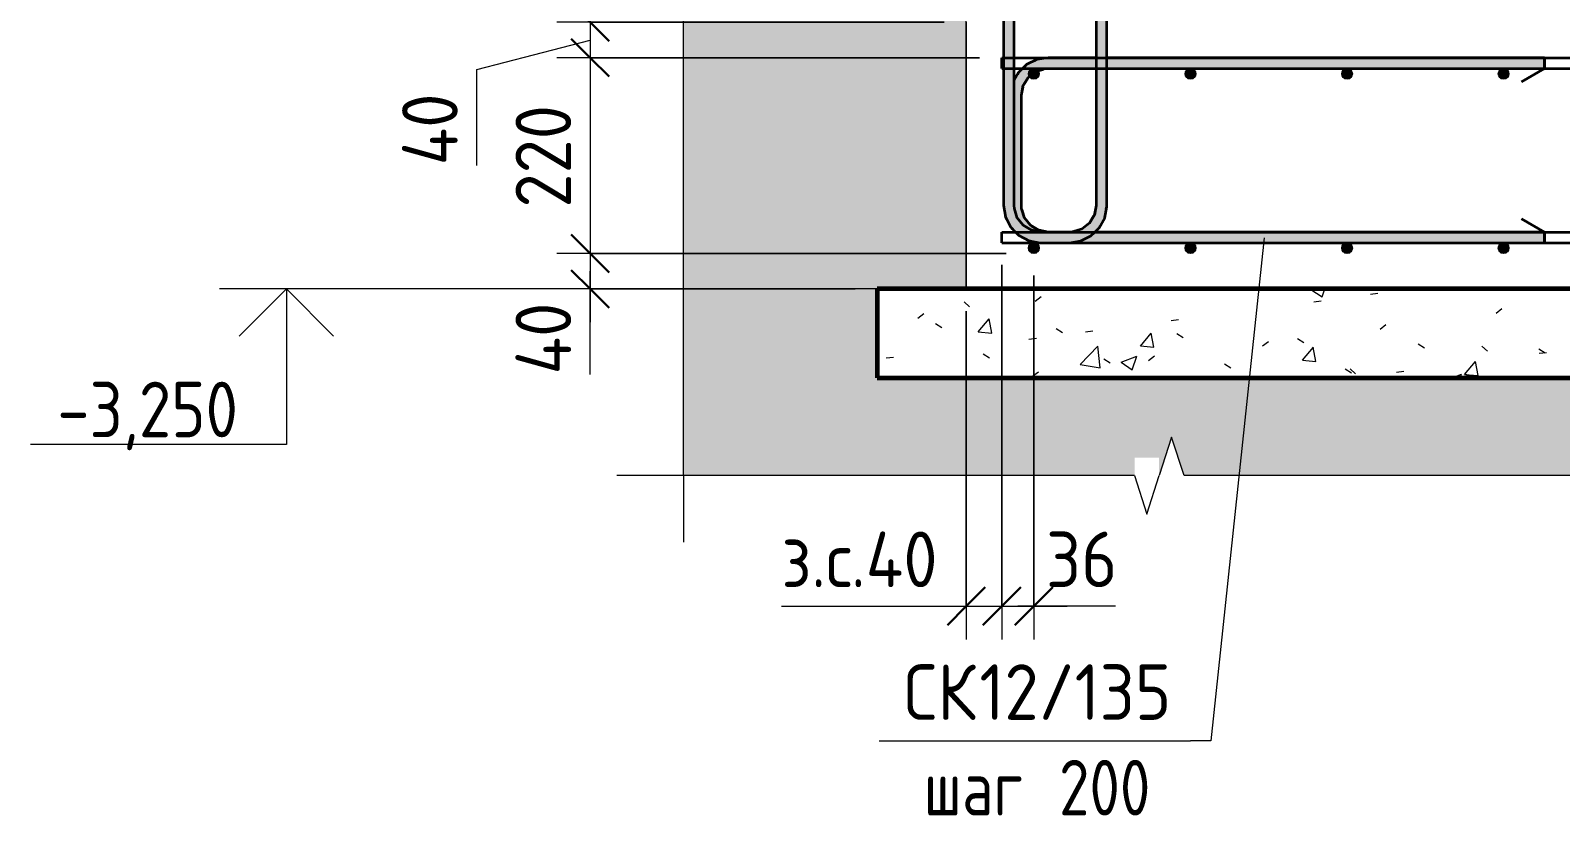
# Model space of a CAD drawing. Header units: millimetres. Extents: x -737 to 48133, y -5064 to 36443.
# Drawn here: x 36580 to 38299, y -3842 to -2959 of the extents above; entities that cross this region are included whole.
import ezdxf

# ---------------------------------------------------------------- set-up
doc = ezdxf.new("R2010")
doc.units = ezdxf.units.MM
for name, color, linetype, lineweight in [('AA_Dim', 7, 'Continuous', 9), ('AA_Dim-25', 7, 'Continuous', 9), ('AA_Linii', 7, 'Continuous', 9), ('AA_Oformlenie', 7, 'Continuous', 9), ('AA_Vinoska', 7, 'Continuous', 9), ('AA_Visotnaya otmetka', 7, 'Continuous', 9), ('AF_Pokritie', 7, 'Continuous', 9), ('KR_Armatura', 7, 'Continuous', 20), ('KR_Armatura_Tonkie', 7, 'Continuous', 20), ('KR_Fundament', 7, 'Continuous', 20)]:
    doc.layers.add(name, color=color, linetype=linetype, lineweight=lineweight)
doc.styles.add('ISOCPEUR_6', font='isocpeur.TTF', dxfattribs={"width": 0.9, "height": 62.5})
doc.styles.add('ISOCPEUR_7', font='isocpeur.TTF', dxfattribs={"width": 0.85, "height": 62.5})
doc.styles.add('ISOCPEUR_8', font='isocpeur.TTF', dxfattribs={"width": 0.8, "height": 62.5})
doc.dimstyles.new('00_Точн_3_знака__прозр__2', dxfattribs={"dimscale": 304.8, "dimtxt": 62.672186, "dimasz": 0.139436, "dimexe": 0.123031, "dimexo": 0.082021, "dimgap": 0.008202, "dimtad": 1, "dimdec": 3, "dimrnd": 0.001, "dimdsep": 46, "dimtxsty": 'ISOCPEUR_6', "dimblk1": 'OBLIQUE', "dimblk2": 'OBLIQUE', "dimsah": 1, "dimcen": 0.09, "dimdle": 0.123031, "dimazin": 0, "dimtfac": 1, "dimtdec": 4, "dimtix": 1, "dimtmove": 1, "dimatfit": 3, "dimfxl": 1, "dimtvp": 1, "dimtolj": 1, "dimtzin": 0, "dimlwd": 18, "dimlwe": 18, "dimarcsym": 2})
doc.dimstyles.new('00_Точн_3_знака__прозр__3', dxfattribs={"dimscale": 304.8, "dimtxt": 62.672186, "dimasz": 0.139436, "dimexe": 0.123031, "dimexo": 0.082021, "dimgap": 0.008202, "dimtad": 1, "dimdec": 3, "dimrnd": 0.001, "dimdsep": 46, "dimtxsty": 'ISOCPEUR_6', "dimblk1": 'OBLIQUE', "dimblk2": 'OBLIQUE', "dimsah": 1, "dimcen": 0.09, "dimdle": 0.123031, "dimazin": 0, "dimtfac": 1, "dimtdec": 4, "dimtix": 1, "dimtmove": 0, "dimatfit": 3, "dimfxl": 1, "dimtvp": 1, "dimtolj": 1, "dimtzin": 0, "dimlwd": 18, "dimlwe": 18, "dimarcsym": 2})

# ---------------------------------------------------------------- blocks, each defined once
blk = doc.blocks.new('350_Стержень П торец СК-СГ _НесАрм_РабПлоск_ - 350_Стержень П торец СК-СГ _НесАрм_РабПлоск_-4075653-2-2 Армирование')
at = {"layer": 'KR_Armatura_Tonkie', "lineweight": 35}
for p, q in [((1921, -2991.8), (1920.1, -2992)), ((1986.9, -2990), (1932.8, -2990)), ((2490.8, -2990), (1998.8, -2990)), ((2490.8, -3001.8), (2490.8, -2990.2)), ((2490.8, -2990.2), (2490.8, -3001.8)), ((1911, -3011.6), (1918.5, -3005.7)), ((1920.1, -2992), (1917.4, -2993.3)), ((1920.4, -3005), (1927.8, -3002.7)), ((1932.8, -3002), (1986.9, -3002)), ((1998.8, -3002), (2490.8, -3002)), ((2490.8, -3002), (2464.8, -3017)), ((1902.8, -3032), (1904.6, -3022.5)), ((1905.6, -3020), (1909.5, -3013.5)), ((1902.8, -3156), (1902.8, -3032)), ((1905.8, -3168.5), (1903.5, -3161)), ((1912.5, -3177.9), (1906.6, -3170.3)), ((1920.8, -3183.2), (1914.3, -3179.3)), ((2490.8, -3186), (2464.8, -3171)), ((1932.8, -3186), (1923.3, -3184.3)), ((1956.8, -3186), (1932.8, -3186)), ((1932.8, -3198), (2490.8, -3198)), ((2490.8, -3186), (1986.1, -3186)), ((2490.8, -3186.2), (2490.8, -3197.8)), ((2490.8, -3192), (2490.8, -3186.2)), ((2490.8, -3197.8), (2490.8, -3192))]:
    blk.add_line(p, q, dxfattribs=at)
at = {"layer": 'KR_Armatura_Tonkie', "lineweight": 35, "flags": 128}
for points in [[(1901.1, -3004.9), (1899.4, -3006.6), (1898.3, -3008.6)], [(1910.1, -2996.9), (1908.6, -2997.7), (1906.6, -2999.7)]]:
    blk.add_lwpolyline(points, dxfattribs=at)
blk = doc.blocks.new('350_Стержень П торец СК-СГ _НесАрм_РабПлоск_ - 350_Стержень П торец СК-СГ _НесАрм_РабПлоск_-V7-2-2 Армирование')
at = {"layer": 'KR_Armatura_Tonkie', "lineweight": 35}
for p, q in [((1986.9, -2990), (1932.8, -2990)), ((2490.8, -2990), (1998.8, -2990)), ((2490.8, -3001.8), (2490.8, -2990.2)), ((2490.8, -2990.2), (2490.8, -3001.8)), ((1911, -3011.6), (1918.5, -3005.7)), ((1920.4, -3005), (1927.8, -3002.7)), ((1932.8, -3002), (1986.9, -3002)), ((1998.8, -3002), (2490.8, -3002)), ((2490.8, -3002), (2464.8, -3017)), ((1902.8, -3032), (1904.6, -3022.5)), ((1905.6, -3020), (1909.5, -3013.5)), ((1902.8, -3156), (1902.8, -3032)), ((1905.8, -3168.5), (1903.5, -3161)), ((1912.5, -3177.9), (1906.6, -3170.3)), ((1920.8, -3183.2), (1914.3, -3179.3)), ((2490.8, -3186), (2464.8, -3171)), ((1932.8, -3186), (1923.3, -3184.3)), ((1956.8, -3186), (1932.8, -3186)), ((1932.8, -3198), (2490.8, -3198)), ((2490.8, -3186), (1986.1, -3186)), ((2490.8, -3186.2), (2490.8, -3197.8)), ((2490.8, -3197.2), (2490.8, -3186.2)), ((2490.8, -3197.8), (2490.8, -3197.2))]:
    blk.add_line(p, q, dxfattribs=at)
at = {"layer": 'KR_Armatura_Tonkie', "lineweight": 35, "flags": 128}
for points in [[(1921, -2991.8), (1920.1, -2992), (1917.4, -2993.3)], [(1901.1, -3004.9), (1899.4, -3006.6), (1898.3, -3008.6)], [(1910.1, -2996.9), (1908.6, -2997.7), (1906.6, -2999.7)]]:
    blk.add_lwpolyline(points, dxfattribs=at)
blk = doc.blocks.new('350_Стержень П торец СК-СГ _НесАрм_РабПлоск_ - 350_Стержень П торец СК-СГ _НесАрм_РабПлоск_-V8-2-2 Армирование')
at = {"layer": 'KR_Armatura_Tonkie', "lineweight": 35}
for p, q in [((1986.9, -2990), (1932.8, -2990)), ((2490.8, -2990), (1998.8, -2990)), ((2490.8, -3001.8), (2490.8, -2990.2)), ((2490.8, -2990.2), (2490.8, -3001.8)), ((1911, -3011.6), (1918.5, -3005.7)), ((1920.4, -3005), (1927.8, -3002.7)), ((1932.8, -3002), (1986.9, -3002)), ((1998.8, -3002), (2490.8, -3002)), ((2490.8, -3002), (2464.8, -3017)), ((1902.8, -3032), (1904.6, -3022.5)), ((1905.6, -3020), (1909.5, -3013.5)), ((1902.8, -3156), (1902.8, -3032)), ((1905.8, -3168.5), (1903.5, -3161)), ((1912.5, -3177.9), (1906.6, -3170.3)), ((1920.8, -3183.2), (1914.3, -3179.3)), ((2490.8, -3186), (2464.8, -3171)), ((1932.8, -3186), (1923.3, -3184.3)), ((1956.8, -3186), (1932.8, -3186)), ((1932.8, -3198), (2490.8, -3198)), ((2490.8, -3186), (1986.1, -3186)), ((2490.8, -3186.2), (2490.8, -3195)), ((2490.8, -3197.8), (2490.8, -3186.2)), ((2490.8, -3195), (2490.8, -3197.8))]:
    blk.add_line(p, q, dxfattribs=at)
at = {"layer": 'KR_Armatura_Tonkie', "lineweight": 35, "flags": 128}
for points in [[(1921, -2991.8), (1920.1, -2992), (1917.4, -2993.3)], [(1901.1, -3004.9), (1899.4, -3006.6), (1898.3, -3008.6)], [(1910.1, -2996.9), (1908.6, -2997.7), (1906.6, -2999.7)]]:
    blk.add_lwpolyline(points, dxfattribs=at)
blk = doc.blocks.new('350_Стержень П торец СК-СГ _НесАрм_РабПлоск_ - 350_Стержень П торец СК-СГ _НесАрм_РабПлоск_-V9-2-2 Армирование')
at = {"layer": 'KR_Armatura_Tonkie', "lineweight": 35}
for points in [[(1901.9, -3032), (1902.8, -3032), (1904, -3023.9), (1907.2, -3016.6), (1911.6, -3010.8), (1917.8, -3006), (1926, -3002.9), (1932.8, -3001.8), (1932.8, -2990), (1922, -2991.4), (1911.8, -2995.6), (1903.1, -3002.3), (1896.5, -3011), (1894.8, -3014.9), (1894.8, -3032), (1901.1, -3032)], [(1895.8, -3156), (1902.8, -3156), (1902.6, -3032), (1894.8, -3032), (1894.8, -3156), (1895.3, -3156)], [(1924.8, -3186), (1932.8, -3186), (1924.8, -3184.9), (1917.4, -3181.7), (1911.6, -3177.2), (1906.8, -3171), (1903.8, -3163.8), (1902.6, -3156), (1894.8, -3156), (1895.8, -3163.8), (1899.2, -3171.5), (1904.1, -3177.6), (1910.1, -3182.1), (1918.1, -3185.1), (1924.3, -3185.9)], [(2445.2, -3198), (2490.8, -3197.8), (2490.8, -3186), (1985.9, -3186.2), (1977.6, -3192.5), (1966.7, -3196.7), (1956.8, -3198), (2424.5, -3198)]]:
    blk.add_hatch(color=256, dxfattribs=at).paths.add_polyline_path(points)
h = blk.add_hatch(color=256, dxfattribs=at)
h.paths.add_polyline_path([(2279.9, -3002), (2490.8, -3001.8), (2490.8, -2990), (1998.8, -2990.2), (1998.8, -3002), (2259.2, -3002)])
h.paths.add_polyline_path([(1949.3, -3002), (1986.8, -3001.7), (1986.8, -2990), (1932.8, -2990.2), (1932.8, -3002), (1940.8, -3002)])
for p, q in [((1986.9, -2990), (1932.8, -2990)), ((2490.8, -2990), (1998.8, -2990)), ((2490.8, -2990), (2490.8, -3002)), ((2490.8, -3001.8), (2490.8, -2990.2)), ((1932.8, -3002), (1986.9, -3002)), ((1998.8, -3002), (2490.8, -3002)), ((2490.8, -3002), (2464.8, -3017)), ((1902.8, -3156), (1902.8, -3032)), ((2490.8, -3186), (2464.8, -3171)), ((1956.8, -3186), (1932.8, -3186)), ((1932.8, -3198), (2490.8, -3198)), ((2490.8, -3186), (1986.1, -3186)), ((2490.8, -3186), (2490.8, -3192)), ((2490.8, -3197.8), (2490.8, -3186.2)), ((2490.8, -3192), (2490.8, -3198))]:
    blk.add_line(p, q, dxfattribs=at)
at = {"layer": 'KR_Armatura_Tonkie', "lineweight": 35, "flags": 128}
for points in [[(1932.8, -2990), (1920.1, -2992), (1908.6, -2997.7), (1904.1, -3002)], [(1904.1, -3002), (1899.4, -3006.6), (1894.8, -3015)], [(1902.8, -3032), (1904.8, -3021.3), (1910.4, -3012.1), (1918.9, -3005.4), (1929.3, -3002.2), (1932.8, -3002)], [(1932.8, -3186), (1922.2, -3184), (1912.9, -3178.4), (1906.2, -3169.9), (1903, -3159.5), (1902.8, -3156)]]:
    blk.add_lwpolyline(points, dxfattribs=at)
blk = doc.blocks.new('265_Выпуск П одной длины _НесАрм_РабПлоск_ - В1 _d12_ t250-4071037-2-2 Армирование')
at = {"layer": 'KR_Armatura_Tonkie', "lineweight": 35}
for points in [[(1887.3, -3156), (1894.8, -3156), (1894.6, -2430), (1882.8, -2430), (1883, -3156), (1885.8, -3156)], [(1990.5, -3156), (1998.8, -3156), (1998.6, -2430), (1986.8, -2430), (1987.1, -3156), (1989.8, -3156)], [(1924.8, -3198), (1924.8, -3186), (1916.5, -3184.8), (1909.8, -3182), (1903.6, -3177.2), (1898.8, -3171), (1895.8, -3163.8), (1894.6, -3156), (1882.8, -3156), (1884.3, -3166.9), (1888.5, -3177), (1895.5, -3186), (1904.3, -3192.6), (1914, -3196.6), (1919.8, -3197.3)], [(1956.8, -3198), (1967.7, -3196.6), (1977.8, -3192.4), (1986.5, -3185.7), (1993.4, -3176.5), (1997.4, -3166.9), (1998.6, -3156), (1986.8, -3156), (1985.6, -3164.3), (1982.8, -3171), (1978, -3177.2), (1971.8, -3182), (1964.6, -3185), (1956.8, -3186.2), (1956.8, -3197.8)], [(1938.9, -3198), (1956.8, -3197.8), (1956.8, -3186), (1924.8, -3186.2), (1924.8, -3198), (1928.6, -3198)]]:
    blk.add_hatch(color=256, dxfattribs=at).paths.add_polyline_path(points)
for p, q in [((1882.8, -2430), (1882.8, -2950)), ((1882.8, -2430), (1894.8, -2430)), ((1887.3, -2430), (1883, -2430)), ((1894.6, -2430), (1887.3, -2430)), ((1894.8, -2950), (1894.8, -2430)), ((1894.8, -2430), (1909.8, -2456)), ((1986.8, -2430), (1971.8, -2456)), ((1986.8, -2430), (1986.8, -2950)), ((1986.8, -2430), (1998.8, -2430)), ((1998.6, -2430), (1987, -2430)), ((1998.8, -2950), (1998.8, -2430)), ((1882.8, -2950), (1882.8, -2990)), ((1894.8, -2990), (1894.8, -2950)), ((1986.8, -2950), (1986.8, -2990)), ((1998.8, -2990), (1998.8, -2950)), ((1882.8, -2990), (1882.8, -3002)), ((1894.8, -3002), (1894.8, -2990)), ((1986.8, -2990), (1986.8, -3002)), ((1998.8, -3002), (1998.8, -2990)), ((1882.8, -3002), (1882.8, -3156)), ((1894.8, -3156), (1894.8, -3002)), ((1986.8, -3002), (1986.8, -3156)), ((1998.8, -3156), (1998.8, -3002)), ((1956.8, -3186), (1924.8, -3186)), ((1924.8, -3198), (1956.8, -3198))]:
    blk.add_line(p, q, dxfattribs=at)
at = {"layer": 'KR_Armatura_Tonkie', "lineweight": 35, "flags": 128}
for points in [[(1882.8, -3156), (1884.8, -3168.7), (1890.5, -3180.2), (1896.1, -3186)], [(1924.8, -3186), (1914.2, -3184), (1904.9, -3178.4), (1898.2, -3169.9), (1895, -3159.5), (1894.8, -3156)], [(1986.8, -3156), (1984.9, -3166.7), (1979.3, -3175.9), (1970.7, -3182.6), (1960.4, -3185.8), (1956.8, -3186)], [(1985.5, -3186), (1990.3, -3181.4), (1996.4, -3170.1), (1998.8, -3157.5), (1998.8, -3156)], [(1896.1, -3186), (1899.4, -3189.4), (1910.7, -3195.5), (1923.3, -3198), (1924.8, -3198)], [(1956.8, -3198), (1969.5, -3196), (1981, -3190.3), (1985.5, -3186)]]:
    blk.add_lwpolyline(points, dxfattribs=at)
blk = doc.blocks.new('265_Выпуск П одной длины _НесАрм_РабПлоск_ - В1 _d12_ t250-V11-2-2 Армирование')
at = {"layer": 'KR_Armatura_Tonkie', "lineweight": 35}
for p, q in [((1882.8, -2430), (1882.8, -2950)), ((1887.3, -2430), (1883, -2430)), ((1883, -2430), (1887.3, -2430)), ((1894.6, -2430), (1887.3, -2430)), ((1887.3, -2430), (1894.6, -2430)), ((1894.8, -2950), (1894.8, -2430)), ((1894.8, -2430), (1909.8, -2456)), ((1986.8, -2430), (1971.8, -2456)), ((1986.8, -2430), (1986.8, -2950)), ((1987, -2430), (1998.6, -2430)), ((1998.6, -2430), (1987, -2430)), ((1998.8, -2950), (1998.8, -2430)), ((1882.8, -2950), (1882.8, -2990)), ((1894.8, -2990), (1894.8, -2950)), ((1986.8, -2950), (1986.8, -2990)), ((1998.8, -2990), (1998.8, -2950)), ((1882.8, -2990), (1882.8, -3002)), ((1894.8, -3002), (1894.8, -2990)), ((1882.8, -3002), (1882.8, -3156)), ((1894.8, -3014.9), (1894.8, -3002)), ((1986.8, -3002), (1986.8, -3156)), ((1998.8, -3156), (1998.8, -3002)), ((1986.8, -3156), (1985.1, -3165.5)), ((1978.7, -3176.4), (1971.1, -3182.3)), ((1984, -3168), (1980.1, -3174.5)), ((1924.8, -3198), (1956.8, -3198)), ((1956.8, -3186), (1932.8, -3186)), ((1969.3, -3183), (1961.8, -3185.3))]:
    blk.add_line(p, q, dxfattribs=at)
at = {"layer": 'KR_Armatura_Tonkie', "lineweight": 35, "flags": 128}
for points in [[(1998.2, -3160.4), (1998.8, -3157.5), (1998.8, -3156)], [(1884.7, -3167.8), (1884.8, -3168.7), (1886.1, -3171.4)], [(1889.7, -3178.7), (1890.5, -3180.2), (1892.5, -3182.3)], [(1988.5, -3183.1), (1990.3, -3181.4), (1991.3, -3179.4)], [(1995, -3172.7), (1996.4, -3170.1), (1996.7, -3168.6)], [(1897.7, -3187.7), (1899.4, -3189.4), (1901.4, -3190.5)], [(1908.1, -3194.1), (1910.7, -3195.5), (1912.2, -3195.8)], [(1920.4, -3197.4), (1923.3, -3198), (1924.8, -3198)]]:
    blk.add_lwpolyline(points, dxfattribs=at)
blk = doc.blocks.new('265_Выпуск П одной длины _НесАрм_РабПлоск_ - В1 _d12_ t250-V12-2-2 Армирование')
at = {"layer": 'KR_Armatura_Tonkie', "lineweight": 35}
for p, q in [((1882.8, -2430), (1882.8, -2488)), ((1887.3, -2430), (1883, -2430)), ((1883, -2430), (1887.3, -2430)), ((1894.6, -2430), (1887.3, -2430)), ((1887.3, -2430), (1894.6, -2430)), ((1894.8, -2488), (1894.8, -2430)), ((1894.8, -2430), (1909.8, -2456)), ((1986.8, -2430), (1971.8, -2456)), ((1986.8, -2430), (1986.8, -2488)), ((1987, -2430), (1998.6, -2430)), ((1987.6, -2430), (1987, -2430)), ((1988.6, -2430), (1987.6, -2430)), ((1998.6, -2430), (1988.6, -2430)), ((1998.8, -2488), (1998.8, -2430)), ((1882.8, -2496), (1882.8, -2505)), ((1894.8, -2505), (1894.8, -2496)), ((1986.8, -2496), (1986.8, -2505)), ((1998.8, -2505), (1998.8, -2496)), ((1882.8, -2513), (1882.8, -2888)), ((1894.8, -2888), (1894.8, -2513)), ((1986.8, -2513), (1986.8, -2888)), ((1998.8, -2888), (1998.8, -2513)), ((1882.8, -2896), (1882.8, -2905)), ((1894.8, -2905), (1894.8, -2896)), ((1986.8, -2896), (1986.8, -2905)), ((1998.8, -2905), (1998.8, -2896)), ((1882.8, -2913), (1882.8, -2950)), ((1894.8, -2950), (1894.8, -2913)), ((1986.8, -2913), (1986.8, -2950)), ((1998.8, -2950), (1998.8, -2913)), ((1882.8, -2950), (1882.8, -2990)), ((1894.8, -2990), (1894.8, -2950)), ((1986.8, -2950), (1986.8, -2990)), ((1998.8, -2990), (1998.8, -2950)), ((1882.8, -2990), (1882.8, -3002)), ((1894.8, -3002), (1894.8, -2990)), ((1882.8, -3002), (1882.8, -3156)), ((1894.8, -3014.9), (1894.8, -3002)), ((1986.8, -3002), (1986.8, -3156)), ((1998.8, -3156), (1998.8, -3002)), ((1986.8, -3156), (1985.1, -3165.5)), ((1978.7, -3176.4), (1971.1, -3182.3)), ((1984, -3168), (1980.1, -3174.5)), ((1924.8, -3198), (1956.8, -3198)), ((1956.8, -3186), (1932.8, -3186)), ((1969.3, -3183), (1961.8, -3185.3))]:
    blk.add_line(p, q, dxfattribs=at)
at = {"layer": 'KR_Armatura_Tonkie', "lineweight": 35, "flags": 128}
for points in [[(1998.2, -3160.4), (1998.8, -3157.5), (1998.8, -3156)], [(1884.7, -3167.8), (1884.8, -3168.7), (1886.1, -3171.4)], [(1889.7, -3178.7), (1890.5, -3180.2), (1892.5, -3182.3)], [(1988.5, -3183.1), (1990.3, -3181.4), (1991.3, -3179.4)], [(1995, -3172.7), (1996.4, -3170.1), (1996.7, -3168.6)], [(1897.7, -3187.7), (1899.4, -3189.4), (1901.4, -3190.5)], [(1908.1, -3194.1), (1910.7, -3195.5), (1912.2, -3195.8)], [(1920.4, -3197.4), (1923.3, -3198), (1924.8, -3198)]]:
    blk.add_lwpolyline(points, dxfattribs=at)
blk = doc.blocks.new('011_Прямоугольник обрыва _ЭлУзла_ - 011_Прямоугольник обрыва _ЭлУзла_-4155335-2-2 Армирование')
at = {"layer": 'AA_Oformlenie'}
for p, q in [((1523.1, -3459.9), (1523.1, -1672.4)), ((2030, -3459.9), (1523.1, -3459.9)), ((3098.9, -3459.9), (2085.7, -3459.9))]:
    blk.add_line(p, q, dxfattribs=at)
blk = doc.blocks.new('DIMBLOCK94-2-2 Армирование')
at = {"layer": 'AA_Dim-25', "lineweight": 18}
for p, q in [((37081.4, -2790.4), (37081.4, -2893.4)), ((37081.4, -2893.4), (37208.9, -2925)), ((37636.5, -2900), (37171.4, -2900)), ((37208.9, -2900), (37208.9, -2950)), ((37208.9, -2900), (37636.5, -2900)), ((37606.5, -2950), (37171.4, -2950)), ((37208.9, -2950), (37606.5, -2950))]:
    blk.add_line(p, q, dxfattribs=at)
at = {"layer": 'AA_Dim-25', "lineweight": 30}
for p, q in [((37208.9, -2900), (37187.6, -2878.8)), ((37208.9, -2900), (37230.1, -2921.2)), ((37208.9, -2950), (37187.6, -2928.8)), ((37208.9, -2950), (37230.1, -2971.2))]:
    blk.add_line(p, q, dxfattribs=at)
at = {"layer": 'AA_Dim-25', "color": 0, "lineweight": 18, "insert": (36997.4, -2868.4), "char_height": 62.5, "width": 93.654, "attachment_point": 1, "rotation": 90, "line_spacing_factor": 1.135194, "style": 'ISOCPEUR_6'}
blk.add_mtext('50', dxfattribs=at)
blk = doc.blocks.new('_Oblique')
at = {"color": 0, "linetype": 'ByBlock', "lineweight": -2}
blk.add_line((-0.5, -0.5), (0.5, 0.5), dxfattribs=at)
blk = doc.blocks.new('DIMBLOCK95-2-2 Армирование')
at = {"layer": 'AA_Dim-25', "lineweight": 30}
for p, q in [((37208.9, -2950), (37187.6, -2928.8)), ((37208.9, -2950), (37230.1, -2971.2)), ((37208.9, -2990), (37187.6, -2968.8)), ((37208.9, -2990), (37230.1, -3011.2))]:
    blk.add_line(p, q, dxfattribs=at)
at = {"layer": 'AA_Dim-25', "lineweight": 18}
for p, q in [((37606.5, -2950), (37171.4, -2950)), ((37208.9, -2950), (37208.9, -2990)), ((37208.9, -2950), (37606.5, -2950)), ((37081.4, -3003.2), (37208.9, -2970)), ((37646.5, -2990), (37171.4, -2990)), ((37208.9, -2990), (37646.5, -2990)), ((37081.4, -3111), (37081.4, -3003.2))]:
    blk.add_line(p, q, dxfattribs=at)
at = {"layer": 'AA_Dim-25', "color": 0, "lineweight": 18, "insert": (36997.4, -3111), "char_height": 62.5, "width": 99.33, "attachment_point": 1, "rotation": 90, "line_spacing_factor": 1.135194, "style": 'ISOCPEUR_6'}
blk.add_mtext('40', dxfattribs=at)
blk = doc.blocks.new('DIMBLOCK96-2-2 Армирование')
at = {"layer": 'AA_Dim-25', "lineweight": 30}
for p, q in [((37208.9, -2990), (37187.6, -2968.8)), ((37208.9, -2990), (37230.1, -3011.2)), ((37208.9, -3210), (37187.6, -3188.8)), ((37208.9, -3210), (37230.1, -3231.3))]:
    blk.add_line(p, q, dxfattribs=at)
at = {"layer": 'AA_Dim-25', "lineweight": 18}
for p, q in [((37646.5, -2990), (37171.4, -2990)), ((37208.9, -2990), (37208.9, -3210)), ((37208.9, -2990), (37646.5, -2990)), ((37676.5, -3210), (37171.4, -3210)), ((37208.9, -3210), (37676.5, -3210))]:
    blk.add_line(p, q, dxfattribs=at)
at = {"layer": 'AA_Dim-25', "color": 0, "lineweight": 18, "insert": (37124.9, -3158.5), "char_height": 62.5, "width": 140.48, "attachment_point": 1, "rotation": 90, "line_spacing_factor": 1.135194, "style": 'ISOCPEUR_6'}
blk.add_mtext('220', dxfattribs=at)
blk = doc.blocks.new('DIMBLOCK97-2-2 Армирование')
at = {"layer": 'AA_Dim-25', "lineweight": 30}
for p, q in [((37208.9, -3210), (37187.6, -3188.8)), ((37208.9, -3210), (37230.1, -3231.3)), ((37208.9, -3250), (37187.6, -3228.8)), ((37208.9, -3250), (37230.1, -3271.2))]:
    blk.add_line(p, q, dxfattribs=at)
at = {"layer": 'AA_Dim-25', "lineweight": 18}
for p, q in [((37676.5, -3210), (37171.4, -3210)), ((37208.9, -3210), (37208.9, -3287.5)), ((37208.9, -3210), (37676.5, -3210)), ((37208.9, -3238.4), (37208.9, -3230)), ((37208.9, -3346.2), (37208.9, -3238.4)), ((37506.5, -3250), (37171.4, -3250)), ((37208.9, -3250), (37506.5, -3250))]:
    blk.add_line(p, q, dxfattribs=at)
at = {"layer": 'AA_Dim-25', "color": 0, "lineweight": 18, "insert": (37124.9, -3346.2), "char_height": 62.5, "width": 99.33, "attachment_point": 1, "rotation": 90, "line_spacing_factor": 1.135194, "style": 'ISOCPEUR_6'}
blk.add_mtext('40', dxfattribs=at)
blk = doc.blocks.new('Высотные отметки - Стрелка вниз высокая-400290-2-2 Армирование')
at = {"layer": 'AA_Vinoska'}
for p, q in [((1151.6, -3250), (1001.6, -3250)), ((1076.6, -3250), (1023.6, -3303)), ((1076.6, -3250), (1076.6, -3425)), ((1076.6, -3250), (1129.7, -3303)), ((1076.6, -3425), (789.1, -3425))]:
    blk.add_line(p, q, dxfattribs=at)
blk = doc.blocks.new('042_М_Арматуры - Диам длина поз _ Комментарий-3662934-2-2 Армирование')
at = {"layer": 'AA_Vinoska'}
blk.add_line((2588.7, -2781.8), (2938.7, -2781.8), dxfattribs=at)
blk = doc.blocks.new('DIMBLOCK106-2-2 Армирование')
at = {"layer": 'AA_Dim-25', "lineweight": 18}
for p, q in [((37671.5, -3223), (37671.5, -3644.3)), ((37671.5, -3606.8), (37671.5, -3223)), ((37631.5, -3275), (37631.5, -3644.3)), ((37631.5, -3606.8), (37631.5, -3275)), ((37423.8, -3606.8), (37633.3, -3606.8)), ((37594, -3606.8), (37671.5, -3606.8)), ((37633.3, -3606.8), (37651.5, -3606.8))]:
    blk.add_line(p, q, dxfattribs=at)
at = {"layer": 'AA_Dim-25', "lineweight": 30}
for p, q in [((37631.5, -3606.8), (37652.8, -3585.6)), ((37671.5, -3606.8), (37692.8, -3585.6)), ((37631.5, -3606.8), (37610.3, -3628.1)), ((37671.5, -3606.8), (37650.3, -3628.1))]:
    blk.add_line(p, q, dxfattribs=at)
at = {"layer": 'AA_Dim-25', "color": 0, "lineweight": 18, "insert": (37423.8, -3522.9), "char_height": 62.5, "width": 221.363, "attachment_point": 1, "line_spacing_factor": 1.135194, "style": 'ISOCPEUR_6'}
blk.add_mtext('з.с.40', dxfattribs=at)
blk = doc.blocks.new('DIMBLOCK107-2-2 Армирование')
at = {"layer": 'AA_Dim-25', "lineweight": 18}
for p, q in [((37671.5, -3223), (37671.5, -3644.3)), ((37671.5, -3606.8), (37671.5, -3223)), ((37707.5, -3235), (37707.5, -3644.3)), ((37707.5, -3606.8), (37707.5, -3235)), ((37671.5, -3606.8), (37745, -3606.8)), ((37696.1, -3606.8), (37689.5, -3606.8)), ((37799.1, -3606.8), (37696.1, -3606.8))]:
    blk.add_line(p, q, dxfattribs=at)
at = {"layer": 'AA_Dim-25', "lineweight": 30}
for p, q in [((37671.5, -3606.8), (37692.8, -3585.6)), ((37707.5, -3606.8), (37728.8, -3585.6)), ((37671.5, -3606.8), (37650.3, -3628.1)), ((37707.5, -3606.8), (37686.3, -3628.1))]:
    blk.add_line(p, q, dxfattribs=at)
at = {"layer": 'AA_Dim-25', "color": 0, "lineweight": 18, "insert": (37721.1, -3522.9), "char_height": 62.5, "width": 93.654, "attachment_point": 1, "line_spacing_factor": 1.135194, "style": 'ISOCPEUR_6'}
blk.add_mtext('36', dxfattribs=at)

msp = doc.modelspace()

# ---------------------------------------------------------------- hatches: boundary and pattern name
at = {"layer": 'AA_Oformlenie'}
h = msp.add_hatch(dxfattribs=at)
h.set_pattern_fill('FP_17', color=250, style=0, pattern_type=2)
h.set_pattern_definition([(0, (39931.463, 825), (101.6, 25.4), [8.382, -67.818, 8.382, -67.818, -406.4]), (0, (39931.463, 825), (101.6, 25.4), [-152.4, 8.382, -144.018, 8.382, -67.818, -177.8]), (0, (39931.463, 825), (101.6, 25.4), [-381, 8.382, -42.418, 8.382, -118.618]), (120, (39969.563, 837.7), (-72.79705, 75.28818), [8.382, -67.818, 8.382, -67.818, -406.4]), (120, (39969.563, 837.7), (-72.79705, 75.28818), [-152.4, 8.382, -144.018, 8.382, -67.818, -177.8]), (120, (39969.563, 837.7), (-72.79705, 75.28818), [-381, 8.382, -42.418, 8.382, -118.618]), (240, (39982.263, 888.5), (-28.80295, -100.68818), [8.382, -67.818, 8.382, -67.818, -406.4]), (240, (39982.263, 888.5), (-28.80295, -100.68818), [-152.4, 8.382, -144.018, 8.382, -67.818, -177.8]), (240, (39982.263, 888.5), (-28.80295, -100.68818), [-381, 8.382, -42.418, 8.382, -118.618])])
h.paths.add_polyline_path([(37313.8239, -3459.9255), (37820.75, -3459.9255), (37820.75, -3439.8477), (37848.25, -3439.8477), (37848.25, -3459.9255), (37862.3272, -3416.6004), (37876.4043, -3459.9255), (38889.6022, -3459.9255), (38889.6022, -3439.8477), (38917.1022, -3439.8477), (38917.1022, -3459.9255), (38931.1794, -3416.6004), (38945.2565, -3459.9255), (39209.7337, -3459.9255), (39209.7337, -3350), (37531.5283, -3350), (37531.5283, -3250), (37631.5283, -3250), (37631.5283, -1235), (37313.8239, -1235), (37313.8239, -1616.7898), (37333.4503, -1616.7898), (37333.4503, -1644.9441), (37313.8239, -1644.9441), (37357.1252, -1658.6941), (37313.8239, -1672.4441), (37313.8239, -3451.7636)])
at = {"layer": 'AF_Pokritie'}
h = msp.add_hatch(dxfattribs=at)
h.set_pattern_fill('FP_16', color=256, style=0, pattern_type=2)
h.set_pattern_definition([(50, (39931.46, 825), (182.1847, -15.939), [19.05, -209.55]), (355, (39931.46, 825), (-35.2424, 191.0566), [15.24, -167.64]), (100.451, (39946.65, 823.67), (146.9425, 175.117), [16.19, -178.09]), (46.184, (39931.46, 875.8), (271.079, -42.043), [28.575, -314.325]), (96.636, (39954.05, 872.3), (237.403, 247.427), [24.285, -267.135]), (351.184, (39931.46, 875.8), (237.405, 247.425), [22.86, -251.46]), (21, (39956.86, 863.1), (151.615, -102.2655), [19.05, -209.55]), (326, (39956.86, 863.1), (61.802, 184.188), [15.24, -167.64]), (71.451, (39969.5, 854.58), (213.417, 81.9214), [16.19, -178.09]), (37.5, (39931.46, 825), (3.0883, 84.5551), [8.382, -157.226, 8.382, -161.798, -168.275]), (37.5, (39931.46, 825), (3.0883, 84.5551), [-335.788, 8.382, -159.893]), (7.5, (39931.46, 825), (66.8194, 100.1807), [8.382, -88.646, 8.382, -153.416, -64.135]), (7.5, (39931.46, 825), (66.8194, 100.1807), [-258.826, 8.382, -55.753]), (327.5, (39874.82, 825), (135.5905, -5.7289), [8.382, -55.118, 8.382, -189.738, -262.89]), (327.5, (39874.82, 825), (135.5905, -5.7289), [-261.62, 8.382, -254.508]), (317.5, (39849.42, 825), (148.129, 25.4268), [8.382, -74.168, 8.382, -123.19, -186.69]), (317.5, (39849.42, 825), (148.129, 25.4268), [-214.122, 8.382, -178.308])])
h.paths.add_polyline_path([(37616.0009, -3350), (39191.5283, -3350), (39191.5283, -3250), (37531.5283, -3250), (37531.5283, -3350)])
at = {"layer": 'KR_Armatura'}
h = msp.add_hatch(color=256, dxfattribs=at)
edge = h.paths.add_edge_path()
edge.add_arc((37707.5283, -3008), 6, 0, 360)
for points in [[(37710.5283, -3013.1962), (37713.5283, -3008), (37710.5283, -3002.8038), (37704.5283, -3002.8038), (37701.5283, -3008), (37704.5283, -3013.1962)], [(37886.5283, -3013.1962), (37889.5283, -3008), (37886.5283, -3002.8038), (37880.5283, -3002.8038), (37877.5283, -3008), (37880.5283, -3013.1962)], [(38062.5283, -3013.1962), (38065.5283, -3008), (38062.5283, -3002.8038), (38056.5283, -3002.8038), (38053.5283, -3008), (38056.5283, -3013.1962)], [(38235.8656, -3013.1962), (38238.5283, -3013.1962), (38241.5283, -3008), (38238.5283, -3002.8038), (38232.5283, -3002.8038), (38229.5283, -3008), (38232.5283, -3013.1962)], [(37704.5283, -3209.1962), (37710.5283, -3209.1962), (37713.5283, -3204), (37710.5283, -3198.8038), (37704.5283, -3198.8038), (37701.5283, -3204)], [(37884.6089, -3209.1962), (37886.5283, -3209.1962), (37889.5283, -3204), (37886.5283, -3198.8038), (37880.5283, -3198.8038), (37877.5283, -3204), (37880.5283, -3209.1962)], [(38056.5283, -3209.1962), (38062.5283, -3209.1962), (38065.5283, -3204), (38062.5283, -3198.8038), (38056.5283, -3198.8038), (38053.5283, -3204)], [(38235.8656, -3209.1962), (38238.5283, -3209.1962), (38241.5283, -3204), (38238.5283, -3198.8038), (38232.5283, -3198.8038), (38229.5283, -3204), (38232.5283, -3209.1962)]]:
    msp.add_hatch(color=256, dxfattribs=at).paths.add_polyline_path(points)
h = msp.add_hatch(color=256, dxfattribs=at)
edge = h.paths.add_edge_path()
edge.add_arc((37883.5283, -3008), 6, 0, 360)
h = msp.add_hatch(color=256, dxfattribs=at)
edge = h.paths.add_edge_path()
edge.add_arc((38059.5283, -3008), 6, 0, 360)
h = msp.add_hatch(color=256, dxfattribs=at)
edge = h.paths.add_edge_path()
edge.add_arc((38235.5283, -3008), 6, 0, 360)
h = msp.add_hatch(color=256, dxfattribs=at)
edge = h.paths.add_edge_path()
edge.add_arc((37707.5283, -3204), 6, 0, 360)
h = msp.add_hatch(color=256, dxfattribs=at)
edge = h.paths.add_edge_path()
edge.add_arc((37883.5283, -3204), 6, 0, 360)
h = msp.add_hatch(color=256, dxfattribs=at)
edge = h.paths.add_edge_path()
edge.add_arc((38059.5283, -3204), 6, 0, 360)
h = msp.add_hatch(color=256, dxfattribs=at)
edge = h.paths.add_edge_path()
edge.add_arc((38235.5283, -3204), 6, 0, 360)

# ---------------------------------------------------------------- linework, layer by layer
at = {"layer": 'AA_Linii'}
for p, q in [((37631.5283, -3250), (37631.5283, -1235)), ((37531.5283, -3350), (37531.5283, -3250)), ((37531.5283, -3250), (37631.5283, -3250)), ((39209.7337, -3350), (37531.5283, -3350))]:
    msp.add_line(p, q, dxfattribs=at)
at = {"layer": 'AA_Vinoska'}
for p, q in [((37966.4621, -3192.5085), (37906.3451, -3758.4374)), ((37862.3272, -3416.6004), (37848.25, -3459.9255)), ((37876.4043, -3459.9255), (37862.3272, -3416.6004)), ((37313.8239, -3459.9255), (37238.8239, -3459.9255)), ((37313.8239, -3459.9255), (37313.8239, -3534.9255)), ((37820.75, -3459.9255), (37834.5, -3503.2267)), ((37834.5, -3503.2267), (37848.25, -3459.9255)), ((37906.3451, -3758.4374), (37883.5421, -3758.4374))]:
    msp.add_line(p, q, dxfattribs=at)
at = {"layer": 'AA_Visotnaya otmetka'}
for q in [(36867.3296, -3250), (37966.6879, -3250)]:
    msp.add_line((37966.6879, -3250), q, dxfattribs=at)
at = {"layer": 'AF_Pokritie', "lineweight": 60}
for p, q in [((39191.5283, -3250), (37531.5283, -3250)), ((37531.5283, -3250), (37531.5283, -3350)), ((37531.5283, -3350), (39191.5283, -3350))]:
    msp.add_line(p, q, dxfattribs=at)
at = {"layer": 'KR_Armatura'}
for p, q in [((37704.5283, -3002.8038), (37701.5283, -3008)), ((37701.5283, -3008), (37704.5283, -3013.1962)), ((37710.5283, -3002.8038), (37704.5283, -3002.8038)), ((37713.5283, -3008), (37710.5283, -3002.8038)), ((37710.5283, -3013.1962), (37713.5283, -3008)), ((37880.5283, -3002.8038), (37877.5283, -3008)), ((37877.5283, -3008), (37880.5283, -3013.1962)), ((37886.5283, -3002.8038), (37880.5283, -3002.8038)), ((37889.5283, -3008), (37886.5283, -3002.8038)), ((37886.5283, -3013.1962), (37889.5283, -3008)), ((38056.5283, -3002.8038), (38053.5283, -3008)), ((38053.5283, -3008), (38056.5283, -3013.1962)), ((38062.5283, -3002.8038), (38056.5283, -3002.8038)), ((38065.5283, -3008), (38062.5283, -3002.8038)), ((38062.5283, -3013.1962), (38065.5283, -3008)), ((38232.5283, -3002.8038), (38229.5283, -3008)), ((38229.5283, -3008), (38232.5283, -3013.1962)), ((38238.5283, -3002.8038), (38232.5283, -3002.8038)), ((38241.5283, -3008), (38238.5283, -3002.8038)), ((38238.5283, -3013.1962), (38241.5283, -3008)), ((37704.5283, -3013.1962), (37710.5283, -3013.1962)), ((37880.5283, -3013.1962), (37886.5283, -3013.1962)), ((38056.5283, -3013.1962), (38062.5283, -3013.1962)), ((38232.5283, -3013.1962), (38235.8656, -3013.1962)), ((38235.8656, -3013.1962), (38238.5283, -3013.1962)), ((37704.5283, -3198.8038), (37701.5283, -3204)), ((37701.5283, -3204), (37704.5283, -3209.1962)), ((37710.5283, -3198.8038), (37704.5283, -3198.8038)), ((37704.5283, -3209.1962), (37710.5283, -3209.1962)), ((37713.5283, -3204), (37710.5283, -3198.8038)), ((37710.5283, -3209.1962), (37713.5283, -3204)), ((37880.5283, -3198.8038), (37877.5283, -3204)), ((37877.5283, -3204), (37880.5283, -3209.1962)), ((37886.5283, -3198.8038), (37880.5283, -3198.8038)), ((37880.5283, -3209.1962), (37884.6089, -3209.1962)), ((37884.6089, -3209.1962), (37886.5283, -3209.1962)), ((37889.5283, -3204), (37886.5283, -3198.8038)), ((37886.5283, -3209.1962), (37889.5283, -3204)), ((38056.5283, -3198.8038), (38053.5283, -3204)), ((38053.5283, -3204), (38056.5283, -3209.1962)), ((38062.5283, -3198.8038), (38056.5283, -3198.8038)), ((38056.5283, -3209.1962), (38062.5283, -3209.1962)), ((38065.5283, -3204), (38062.5283, -3198.8038)), ((38062.5283, -3209.1962), (38065.5283, -3204)), ((38232.5283, -3198.8038), (38229.5283, -3204)), ((38229.5283, -3204), (38232.5283, -3209.1962)), ((38238.5283, -3198.8038), (38232.5283, -3198.8038)), ((38232.5283, -3209.1962), (38235.8656, -3209.1962)), ((38235.8656, -3209.1962), (38238.5283, -3209.1962)), ((38241.5283, -3204), (38238.5283, -3198.8038)), ((38238.5283, -3209.1962), (38241.5283, -3204))]:
    msp.add_line(p, q, dxfattribs=at)
for centre in [(37707.5283, -3008), (37883.5283, -3008), (38059.5283, -3008), (38235.5283, -3008), (37707.5283, -3204), (37883.5283, -3204), (38059.5283, -3204), (38235.5283, -3204)]:
    msp.add_circle(centre, 6, dxfattribs=at)
at = {"layer": 'KR_Armatura_Tonkie', "lineweight": 35}
for p, q in [((37671.5283, -2990), (39151.5283, -2990)), ((37671.5283, -3002), (37671.5283, -2990)), ((37671.5283, -3002), (39151.5283, -3002)), ((37671.5283, -3186), (39151.5283, -3186)), ((37671.5283, -3198), (37671.5283, -3186)), ((37671.5283, -3198), (39151.5283, -3198))]:
    msp.add_line(p, q, dxfattribs=at)
at = {"layer": 'KR_Fundament'}
for p, q in [((37631.5283, -2950), (37631.5283, -3250)), ((37631.5283, -3250), (39191.5283, -3250))]:
    msp.add_line(p, q, dxfattribs=at)

# ---------------------------------------------------------------- block references
at = {"layer": 'AA_Oformlenie'}
msp.add_blockref('011_Прямоугольник обрыва _ЭлУзла_ - 011_Прямоугольник обрыва _ЭлУзла_-4155335-2-2 Армирование', (35790.7052, 0), dxfattribs=at)
at = {"layer": 'AA_Vinoska'}
for name, p in [('Высотные отметки - Стрелка вниз высокая-400290-2-2 Армирование', (35790.7052, 0)), ('042_М_Арматуры - Диам длина поз _ Комментарий-3662934-2-2 Армирование', (34944.8694, -976.6124))]:
    msp.add_blockref(name, p, dxfattribs=at)
at = {"layer": 'KR_Armatura_Tonkie', "lineweight": 35}
for name in ['265_Выпуск П одной длины _НесАрм_РабПлоск_ - В1 _d12_ t250-4071037-2-2 Армирование', '265_Выпуск П одной длины _НесАрм_РабПлоск_ - В1 _d12_ t250-V11-2-2 Армирование', '265_Выпуск П одной длины _НесАрм_РабПлоск_ - В1 _d12_ t250-V11-2-2 Армирование', '265_Выпуск П одной длины _НесАрм_РабПлоск_ - В1 _d12_ t250-V12-2-2 Армирование', '350_Стержень П торец СК-СГ _НесАрм_РабПлоск_ - 350_Стержень П торец СК-СГ _НесАрм_РабПлоск_-V9-2-2 Армирование', '350_Стержень П торец СК-СГ _НесАрм_РабПлоск_ - 350_Стержень П торец СК-СГ _НесАрм_РабПлоск_-4075653-2-2 Армирование', '350_Стержень П торец СК-СГ _НесАрм_РабПлоск_ - 350_Стержень П торец СК-СГ _НесАрм_РабПлоск_-V7-2-2 Армирование', '350_Стержень П торец СК-СГ _НесАрм_РабПлоск_ - 350_Стержень П торец СК-СГ _НесАрм_РабПлоск_-V8-2-2 Армирование']:
    msp.add_blockref(name, (35790.7052, 0), dxfattribs=at)

# ---------------------------------------------------------------- texts
at = {"layer": 'AA_Vinoska', "char_height": 62.5, "attachment_point": 1}
for s, insert, width, style in [('СК', (37561.4081, -3672.1812), 102.816422, 'ISOCPEUR_6'), ('12/135', (37646.2401, -3672.1812), 263.354344, 'ISOCPEUR_6'), (' 200', (37703.9685, -3779.6575), 166.751, 'ISOCPEUR_8'), ('шаг', (37583.5831, -3779.6575), 145.907125, 'ISOCPEUR_8')]:
    msp.add_mtext(s, dxfattribs=dict(at, insert=insert, width=width, style=style))
at = {"layer": 'AA_Visotnaya otmetka', "insert": (36609.8715, -3354.3295), "char_height": 62.5, "width": 239.899334, "attachment_point": 1, "line_spacing_factor": 1.135194, "style": 'ISOCPEUR_7'}
msp.add_mtext('-3,250', dxfattribs=at)

# ---------------------------------------------------------------- dimensions: what is measured, and where the dimension line sits
at = {"layer": 'AA_Dim', "lineweight": 18}
for base, p1, p2, override, picture, middle in [((37208.8613, -2950), (37661.5283, -2900), (37631.5283, -2950), {"dimpost": '<>', "dimfxl": 58.309519}, 'DIMBLOCK94-2-2 Армирование', (37039.108, -2821.5705)), ((37208.8613, -2990), (37631.5283, -2950), (37671.5283, -2990), {"dimpost": '<>', "dimfxl": 56.568542}, 'DIMBLOCK95-2-2 Армирование', (37039.108, -3061.3254)), ((37208.8613, -3250), (37701.5283, -3210), (37531.5283, -3250), {"dimpost": '<>', "dimfxl": 174.642492}, 'DIMBLOCK97-2-2 Армирование', (37166.608, -3296.5041))]:
    dim = msp.add_linear_dim(base=base, p1=p1, p2=p2, angle=90, dimstyle='00_Точн_3_знака__прозр__2', override=override, dxfattribs=at)
    dim.commit()
    dim.dimension.update_dxf_attribs({"geometry": picture, "text_midpoint": middle, "dimtype": 160, "text_rotation": 90})
dim = msp.add_linear_dim(base=(37208.8613, -3210), p1=(37671.5283, -2990), p2=(37701.5283, -3210), angle=90, dimstyle='00_Точн_3_знака__прозр__3', override={"dimpost": '<>', "dimfxl": 222.036033}, dxfattribs=at)
dim.commit()
dim.dimension.update_dxf_attribs({"geometry": 'DIMBLOCK96-2-2 Армирование', "text_midpoint": (37175.1113, -3100)})
for base, p1, p2, override, picture, middle in [((37671.5283, -3606.8067), (37631.5283, -3250), (37671.5283, -3198), {"dimpost": 'з.с.<>', "dimfxl": 65.604878}, 'DIMBLOCK106-2-2 Армирование', (37534.4708, -3564.5534)), ((37707.5283, -3606.8067), (37671.5283, -3198), (37707.5283, -3210), {"dimpost": '<>', "dimfxl": 37.947332}, 'DIMBLOCK107-2-2 Армирование', (37767.9265, -3564.5534))]:
    dim = msp.add_linear_dim(base=base, p1=p1, p2=p2, dimstyle='00_Точн_3_знака__прозр__2', override=override, dxfattribs=at)
    dim.commit()
    dim.dimension.update_dxf_attribs({"geometry": picture, "text_midpoint": middle, "dimtype": 160})

doc.saveas('drawing.dxf')
